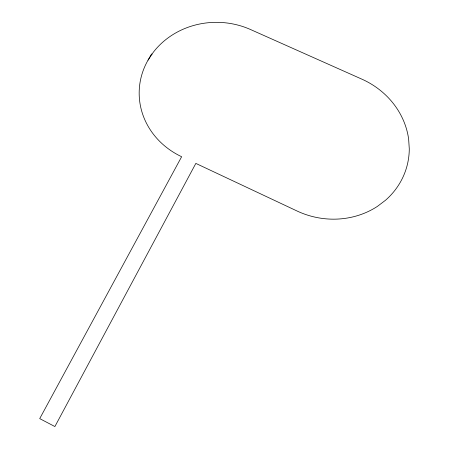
<?xml version="1.0" encoding="UTF-8"?>
<svg xmlns="http://www.w3.org/2000/svg" width="449" height="449" viewBox="0 0 449 449"><rect width="100%" height="100%" fill="white"/><g stroke="black" fill="none" stroke-linecap="round" stroke-linejoin="round"><path stroke-width="0.67" d="M148.035 60.149L153.255 52.325A77.683 71.133 1.7 0 1 250.553 29.539L361.855 79.147A79.467 73.277 15.5 0 1 408.646 139.162L409.28 148.799A79.467 73.277 15.5 0 1 385.45 200.305L377.424 206.377A79.467 73.277 15.5 0 1 297.03 210.996L195.837 163.397L54.89 426.55L39.72 418.614L181.637 156.718A77.683 71.133 1.7 0 1 148.035 60.149L151.588 53.947L152.037 54.155"/></g></svg>
